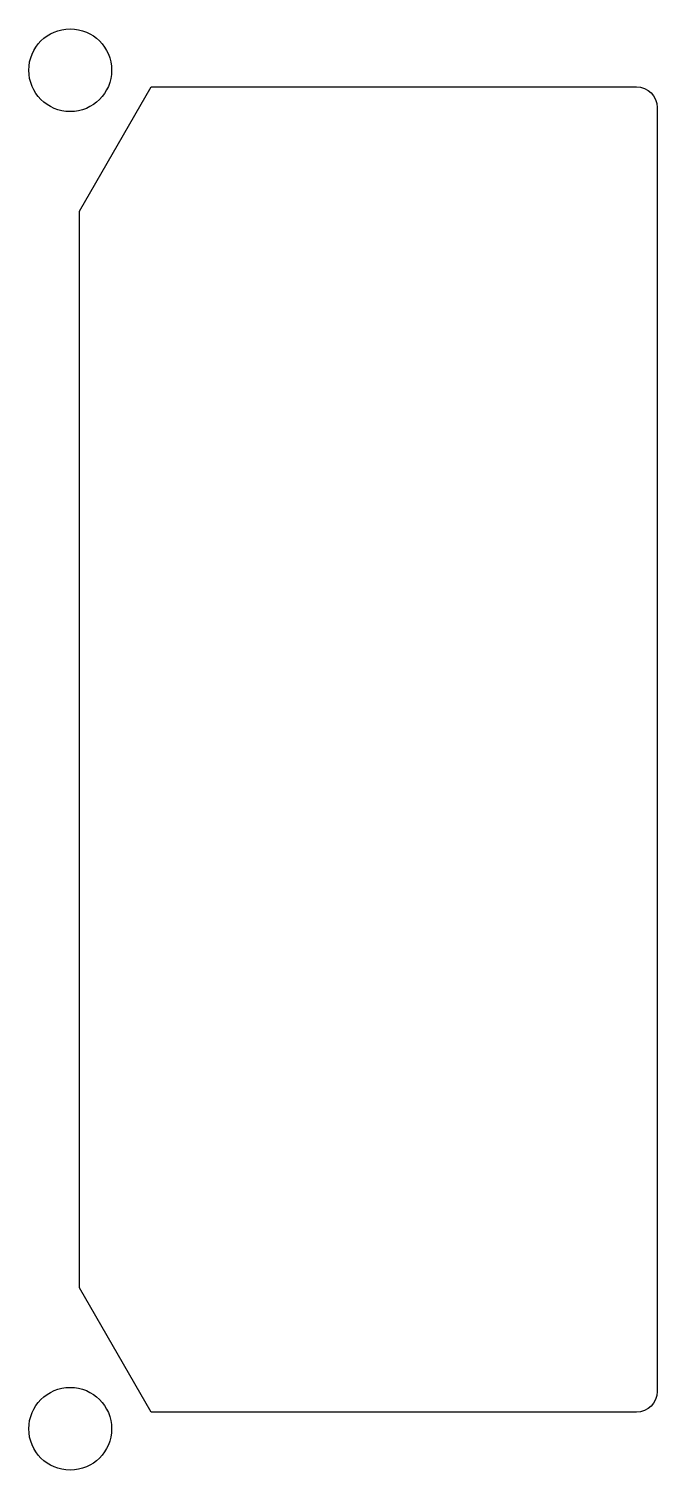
# Model space of a CAD drawing. Header units: millimetres. Extents: x 339.5 to 354.6, y -46 to -11.2.
import ezdxf

# ---------------------------------------------------------------- set-up
doc = ezdxf.new("R2010")
doc.units = ezdxf.units.MM
doc.header["$MEASUREMENT"] = 0

msp = doc.modelspace()

# ---------------------------------------------------------------- linework, layer by layer
msp.add_lwpolyline([(340.68755, -41.575), (340.68755, -15.575), (342.41955, -12.575), (354.13755, -12.575, -0.41421239), (354.63755, -13.075), (354.63755, -44.075, -0.41421356), (354.13755, -44.575), (342.41955, -44.575)], format="xyb", close=True)
for centre in [(340.46255, -12.175), (340.46255, -44.975)]:
    msp.add_circle(centre, 1)

doc.saveas('drawing.dxf')
